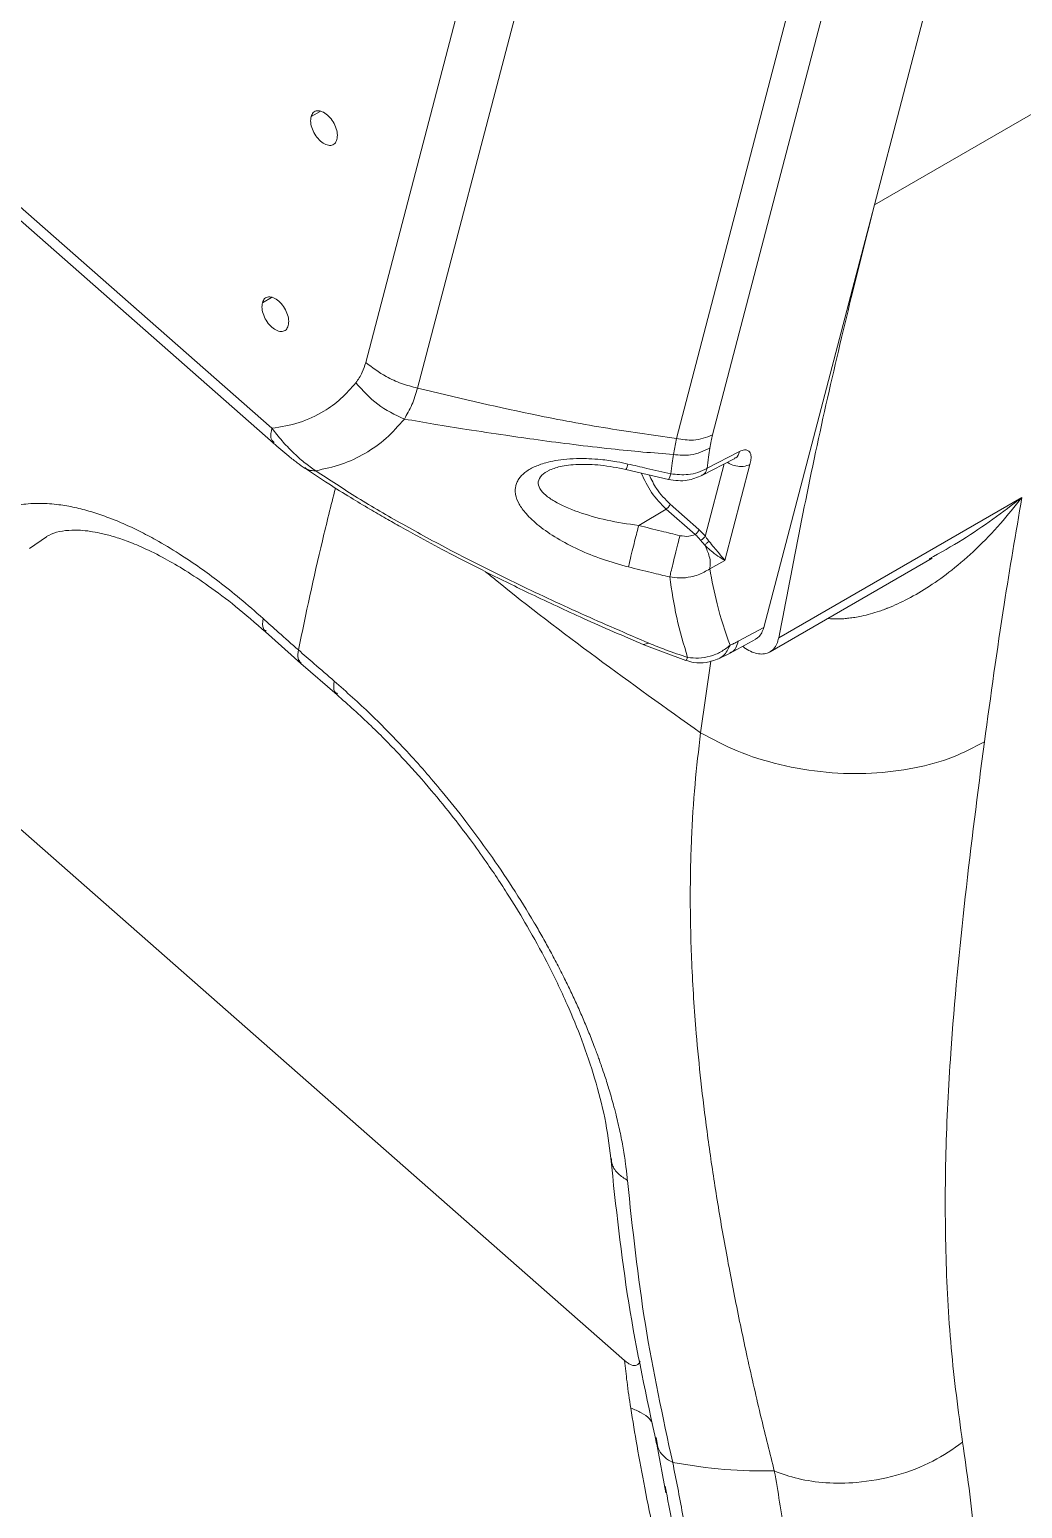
# Model space of a CAD drawing. Header units: millimetres. Extents: x 169 to 14583, y -399 to 10804.
# Drawn here: x 3519.8 to 3629.6, y 8742 to 8905.7 of the extents above; entities that cross this region are included whole.
import ezdxf

# ---------------------------------------------------------------- set-up
doc = ezdxf.new("R2010")
doc.units = ezdxf.units.MM
doc.header["$LTSCALE"] = 35

msp = doc.modelspace()

# ---------------------------------------------------------------- linework, layer by layer
at = {"color": 7, "linetype": 'Continuous', "lineweight": 18}
for p, q in [((3613.212, 8886.275), (3630.05, 8950.701)), ((3562.706, 8865.984), (3577.38, 8922.13)), ((3591.316, 8860.41), (3605.537, 8914.824)), ((3652.81, 8909.134), (3613.212, 8886.275)), ((3551.938, 8896.614), (3550.917, 8896.025)), ((3546.587, 8861.554), (3509.021, 8894.616)), ((3509.192, 8892.963), (3546.758, 8859.901)), ((3613.212, 8886.275), (3600.994, 8839.521)), ((3546.557, 8876.026), (3545.537, 8875.436)), ((3590.993, 8858.65), (3591.316, 8860.41)), ((3594.136, 8856.316), (3597.721, 8858.18)), ((3598.31, 8858.992), (3594.723, 8857.128)), ((3597.721, 8858.181), (3597.724, 8858.177)), ((3585.729, 8856.994), (3590.445, 8855.899)), ((3594.516, 8849.588), (3596.611, 8857.603)), ((3596.674, 8846.936), (3599.447, 8857.547)), ((3593.815, 8850.345), (3590.622, 8853.156)), ((3629.518, 8853.893), (3602.628, 8838.369)), ((3590.188, 8852.614), (3587.145, 8850.792)), ((3593.381, 8849.803), (3590.188, 8852.614)), ((3519.803, 8848.263), (3521.663, 8849.547)), ((3594.456, 8848.619), (3593.989, 8849.158)), ((3595.007, 8845.998), (3596.674, 8846.936)), ((3601.68, 8836.825), (3619.611, 8847.176)), ((3545.897, 8839.015), (3549.804, 8835.534)), ((3600.994, 8839.521), (3598.159, 8837.987)), ((3588.286, 8837.771), (3587.685, 8837.634)), ((3587.722, 8837.584), (3592.36, 8835.852)), ((3595.904, 8836.014), (3597.255, 8836.676)), ((3597.26, 8836.678), (3600.111, 8838.222)), ((3549.804, 8835.534), (3553.792, 8832.066)), ((3593.991, 8827.851), (3595.111, 8835.796)), ((3585.579, 8758.412), (3515.957, 8819.685)), ((3589.266, 8748.833), (3589.064, 8749.912)), ((3589.14, 8749.155), (3590.166, 8743.758))]:
    msp.add_line(p, q, dxfattribs=at)
at = {"color": 7, "linetype": 'Continuous', "lineweight": 18, "flags": 128}
for points in [[(3556.969, 8868.83), (3565.187, 8900.273), (3571.643, 8924.977)], [(3595.31, 8860.812), (3603.273, 8891.284), (3609.53, 8915.227)]]:
    msp.add_lwpolyline(points, dxfattribs=at)
at = {"color": 7, "linetype": 'Continuous', "lineweight": 18}
for points, knots in [([(3550.917, 8896.025), (3550.89, 8895.817), (3550.834, 8895.402), (3551.041, 8894.63), (3551.432, 8893.892), (3551.967, 8893.282), (3552.561, 8892.898), (3553.12, 8892.801), (3553.578, 8892.988), (3553.719, 8893.327), (3553.79, 8893.497)], [0, 0, 0, 0, 0.125, 0.25, 0.375, 0.5, 0.625, 0.75, 0.875, 1, 1, 1, 1]), ([(3553.79, 8893.497), (3553.818, 8893.704), (3553.873, 8894.12), (3553.667, 8894.892), (3553.276, 8895.63), (3552.74, 8896.24), (3552.146, 8896.624), (3551.588, 8896.721), (3551.13, 8896.534), (3550.988, 8896.195), (3550.917, 8896.025)], [0, 0, 0, 0, 0.125, 0.25, 0.375, 0.5, 0.625, 0.75, 0.875, 1, 1, 1, 1]), ([(3548.409, 8872.908), (3548.437, 8873.116), (3548.493, 8873.531), (3548.286, 8874.303), (3547.895, 8875.041), (3547.36, 8875.651), (3546.765, 8876.035), (3546.207, 8876.133), (3545.749, 8875.945), (3545.608, 8875.606), (3545.537, 8875.436)], [0, 0, 0, 0, 0.125, 0.25, 0.375, 0.5, 0.625, 0.75, 0.875, 1, 1, 1, 1]), ([(3545.537, 8875.436), (3545.509, 8875.229), (3545.454, 8874.813), (3545.66, 8874.041), (3546.051, 8873.303), (3546.587, 8872.693), (3547.181, 8872.309), (3547.739, 8872.212), (3548.197, 8872.399), (3548.339, 8872.738), (3548.409, 8872.908)], [0, 0, 0, 0, 0.125, 0.25, 0.375, 0.5, 0.625, 0.75, 0.875, 1, 1, 1, 1]), ([(3555.883, 8866.582), (3556.139, 8866.948), (3556.594, 8867.598), (3556.855, 8868.455), (3556.969, 8868.83)], [0, 0, 0, 0, 0.56219535, 1, 1, 1, 1]), ([(3562.706, 8865.984), (3562.109, 8866.144), (3560.906, 8866.467), (3558.885, 8867.37), (3557.694, 8868.278), (3556.969, 8868.83)], [0, 0, 0, 0, 0.2788895, 0.5614139, 1, 1, 1, 1]), ([(3546.587, 8861.554), (3547.615, 8861.721), (3549.67, 8862.054), (3552.184, 8863.259), (3554.274, 8864.757), (3555.346, 8865.974), (3555.883, 8866.582)], [0, 0, 0, 0, 0.2800186, 0.5598451, 0.7798199, 1, 1, 1, 1]), ([(3561.236, 8862.57), (3561.531, 8863.078), (3562.112, 8864.079), (3562.51, 8865.355), (3562.706, 8865.984)], [0, 0, 0, 0, 0.5069041, 1, 1, 1, 1]), ([(3591.316, 8860.41), (3588.62, 8860.796), (3583.229, 8861.567), (3573.666, 8863.375), (3566.861, 8864.995), (3562.706, 8865.984)], [0, 0, 0, 0, 0.28028298, 0.56055361, 1, 1, 1, 1]), ([(3546.832, 8859.977), (3546.686, 8860.127), (3546.372, 8860.45), (3546.512, 8861.168), (3546.587, 8861.554)], [0, 0, 0, 0, 0.46198494, 1, 1, 1, 1]), ([(3551.443, 8856.857), (3551.021, 8857.148), (3550.18, 8857.728), (3548.904, 8858.878), (3547.681, 8860.16), (3546.954, 8861.087), (3546.587, 8861.554)], [0, 0, 0, 0, 0.2499156, 0.4971852, 0.7461456, 1, 1, 1, 1]), ([(3590.993, 8858.65), (3589.867, 8858.737), (3587.571, 8858.916), (3583.9, 8859.286), (3580.033, 8859.734), (3576.15, 8860.241), (3572.201, 8860.802), (3568.36, 8861.389), (3564.621, 8861.994), (3562.322, 8862.385), (3561.236, 8862.57)], [0, 0, 0, 0, 0.1132772, 0.2310887, 0.3692558, 0.5024627, 0.6222055, 0.7674276, 0.8901259, 1, 1, 1, 1]), ([(3546.74, 8859.917), (3547.012, 8859.68), (3547.556, 8859.206), (3548.463, 8858.455), (3549.414, 8857.706), (3549.982, 8857.308), (3550.268, 8857.108)], [0, 0, 0, 0, 0.24696862, 0.49441892, 0.74521907, 1, 1, 1, 1]), ([(3595.31, 8860.812), (3594.633, 8860.553), (3593.424, 8860.089), (3591.96, 8860.312), (3591.316, 8860.41)], [0, 0, 0, 0, 0.56, 1, 1, 1, 1]), ([(3595.005, 8859.35), (3595.05, 8859.616), (3595.129, 8860.09), (3595.254, 8860.591), (3595.31, 8860.812)], [0, 0, 0, 0, 0.559867, 1, 1, 1, 1]), ([(3585.964, 8857.594), (3585.56, 8857.681), (3584.564, 8857.895), (3583.109, 8858.094), (3581.737, 8858.192), (3580.474, 8858.213), (3579.225, 8858.156), (3577.969, 8857.991), (3576.962, 8857.769), (3576.193, 8857.522), (3575.366, 8857.186), (3574.531, 8856.683), (3573.95, 8856.071), (3573.663, 8855.542), (3573.539, 8855.134), (3573.484, 8854.689), (3573.536, 8854.04), (3573.888, 8853.156), (3574.726, 8851.989), (3576.112, 8850.703), (3578.085, 8849.359), (3580.465, 8848.111), (3583.127, 8847.005), (3585.043, 8846.475), (3586.009, 8846.207)], [0, 0, 0, 0, 0.0341396, 0.0840036, 0.1210993, 0.1488396, 0.1909597, 0.2290788, 0.2627391, 0.2885003, 0.3103112, 0.3575301, 0.4021601, 0.4250831, 0.4483342, 0.4689892, 0.4962338, 0.5495224, 0.6041921, 0.6771166, 0.7563809, 0.8364139, 0.9175225, 1, 1, 1, 1]), ([(3590.684, 8856.51), (3590.736, 8856.905), (3590.828, 8857.611), (3590.943, 8858.333), (3590.993, 8858.65)], [0, 0, 0, 0, 0.5608355, 1, 1, 1, 1]), ([(3595.005, 8859.35), (3594.323, 8859.03), (3593.105, 8858.458), (3591.638, 8858.591), (3590.993, 8858.65)], [0, 0, 0, 0, 0.55981981, 1, 1, 1, 1]), ([(3594.723, 8857.128), (3594.768, 8857.538), (3594.849, 8858.27), (3594.957, 8859.02), (3595.005, 8859.35)], [0, 0, 0, 0, 0.5600766, 1, 1, 1, 1]), ([(3598.31, 8858.992), (3598.207, 8858.698), (3598.077, 8858.325), (3597.764, 8858.25), (3597.698, 8858.235)], [0, 0, 0, 0, 0.7899354, 1, 1, 1, 1]), ([(3599.447, 8857.547), (3599.493, 8857.736), (3599.596, 8858.162), (3599.573, 8858.755), (3599.299, 8859.109), (3598.85, 8859.208), (3598.495, 8859.066), (3598.31, 8858.992)], [0, 0, 0, 0, 0.1787457, 0.402065, 0.6722739, 0.8297178, 1, 1, 1, 1]), ([(3550.185, 8857.162), (3551.073, 8856.572), (3552.729, 8855.47), (3555.171, 8853.952), (3557.287, 8852.682), (3559.139, 8851.605), (3560.991, 8850.554), (3563.336, 8849.257), (3566.486, 8847.573), (3570.566, 8845.481), (3575.486, 8843.077), (3581.267, 8840.383), (3585.479, 8838.557), (3587.713, 8837.587)], [0, 0, 0, 0, 0.08399581, 0.15652809, 0.2176667, 0.2674687, 0.31354436, 0.37223797, 0.4600274, 0.56671886, 0.69228636, 0.83671525, 1, 1, 1, 1]), ([(3550.217, 8857.212), (3550.357, 8857.105), (3550.691, 8856.849), (3551.167, 8856.854), (3551.443, 8856.857)], [0, 0, 0, 0, 0.4187871, 1, 1, 1, 1]), ([(3588.286, 8837.771), (3585.765, 8838.856), (3580.725, 8841.024), (3573.401, 8844.46), (3566.827, 8847.766), (3561.043, 8850.912), (3555.992, 8853.855), (3552.959, 8855.856), (3551.443, 8856.857)], [0, 0, 0, 0, 0.1872074, 0.3742218, 0.5609806, 0.7075167, 0.8538423, 1, 1, 1, 1]), ([(3577.277, 8856.908), (3576.967, 8856.731), (3576.302, 8856.353), (3575.956, 8855.611), (3576.159, 8854.85), (3576.822, 8854.126), (3578.147, 8853.225), (3580.39, 8852.258), (3583.574, 8851.321), (3585.958, 8850.968), (3587.145, 8850.792)], [0, 0, 0, 0, 0.0728846, 0.1563638, 0.2427207, 0.3327458, 0.4256805, 0.6161614, 0.8089711, 1, 1, 1, 1]), ([(3577.191, 8856.886), (3577.585, 8857.042), (3578.439, 8857.381), (3580.518, 8857.599), (3583.014, 8857.525), (3584.796, 8857.177), (3585.728, 8856.994)], [0, 0, 0, 0, 0.2029922, 0.4398501, 0.7069366, 1, 1, 1, 1]), ([(3585.964, 8857.594), (3585.898, 8857.386), (3585.784, 8857.025), (3585.753, 8857.041), (3585.74, 8857.048)], [0, 0, 0, 0, 0.5759991, 1, 1, 1, 1]), ([(3590.684, 8856.51), (3589.803, 8856.712), (3588.229, 8857.073), (3586.656, 8857.435), (3585.964, 8857.594)], [0, 0, 0, 0, 0.5599924, 1, 1, 1, 1]), ([(3587.431, 8856.599), (3587.778, 8855.853), (3588.488, 8854.327), (3589.613, 8853.193), (3590.188, 8852.614)], [0, 0, 0, 0, 0.48901882, 1, 1, 1, 1]), ([(3590.622, 8853.156), (3590.085, 8853.691), (3589.154, 8854.62), (3588.565, 8855.866), (3588.315, 8856.394)], [0, 0, 0, 0, 0.5771475, 1, 1, 1, 1]), ([(3590.424, 8855.904), (3590.786, 8855.84), (3591.483, 8855.717), (3592.787, 8855.775), (3593.623, 8856.112), (3594.155, 8856.326)], [0, 0, 0, 0, 0.2829354, 0.54437721, 1, 1, 1, 1]), ([(3590.45, 8855.922), (3590.451, 8855.914), (3590.453, 8855.845), (3590.534, 8856.04), (3590.635, 8856.356), (3590.684, 8856.51)], [0, 0, 0, 0, 0.0636141, 0.5469056, 1, 1, 1, 1]), ([(3594.723, 8857.128), (3594.389, 8856.958), (3593.752, 8856.634), (3592.374, 8856.34), (3591.336, 8856.444), (3590.684, 8856.51)], [0, 0, 0, 0, 0.2907542, 0.5546809, 1, 1, 1, 1]), ([(3594.109, 8856.354), (3594.222, 8856.408), (3594.51, 8856.547), (3594.642, 8856.908), (3594.723, 8857.128)], [0, 0, 0, 0, 0.3914922, 1, 1, 1, 1]), ([(3599.447, 8857.547), (3599.214, 8857.456), (3598.746, 8857.273), (3597.933, 8857.339), (3597.314, 8857.531), (3597.051, 8857.72), (3596.96, 8857.785)], [0, 0, 0, 0, 0.3127001, 0.62540021, 0.87182883, 1, 1, 1, 1]), ([(3549.524, 8837.026), (3550.36, 8841.022), (3551.591, 8846.908), (3553.129, 8852.978), (3553.623, 8854.928)], [0, 0, 0, 0, 0.67888833, 1, 1, 1, 1]), ([(3545.614, 8840.509), (3544.76, 8841.262), (3543.137, 8842.691), (3540.808, 8844.539), (3538.562, 8846.193), (3536.224, 8847.764), (3533.996, 8849.098), (3531.943, 8850.184), (3530.138, 8851.031), (3528.335, 8851.759), (3526.542, 8852.359), (3524.77, 8852.818), (3522.897, 8853.146), (3520.909, 8853.289), (3518.811, 8853.158), (3516.732, 8852.674), (3514.643, 8851.726), (3512.703, 8850.193), (3511.014, 8848.055), (3510.243, 8846.198), (3509.858, 8845.269)], [0, 0, 0, 0, 0.053438, 0.1014925, 0.1456631, 0.1946755, 0.2499349, 0.2893679, 0.3297521, 0.3710864, 0.4133702, 0.4566025, 0.5007829, 0.555861, 0.6157286, 0.6803825, 0.7498204, 0.8332517, 0.9166422, 1, 1, 1, 1]), ([(3590.622, 8853.156), (3590.602, 8853.102), (3590.563, 8852.996), (3590.442, 8852.831), (3590.311, 8852.698), (3590.229, 8852.642), (3590.188, 8852.614)], [0, 0, 0, 0, 0.2796316, 0.5592632, 0.7796316, 1, 1, 1, 1]), ([(3608.03, 8840.49), (3608.458, 8840.468), (3609.055, 8840.437), (3609.843, 8840.484), (3610.423, 8840.539), (3611.08, 8840.631), (3612.213, 8840.844), (3613.312, 8841.151), (3614.197, 8841.466), (3614.473, 8841.571), (3614.582, 8841.613), (3615.404, 8841.934), (3617.015, 8842.677), (3619.387, 8844.083), (3621.918, 8845.921), (3624.551, 8848.229), (3627.153, 8850.915), (3628.742, 8852.915), (3629.518, 8853.893)], [0, 0, 0, 0, 0.0488436, 0.067959, 0.0901675, 0.1154783, 0.1439079, 0.2222763, 0.2460579, 0.2516879, 0.2561667, 0.2594933, 0.353049, 0.4594383, 0.5752645, 0.7104512, 0.8585517, 1, 1, 1, 1]), ([(3629.518, 8853.893), (3627.39, 8852.282), (3624.145, 8849.825), (3620.514, 8847.796), (3619.263, 8847.098)], [0, 0, 0, 0, 0.6555163, 1, 1, 1, 1]), ([(3625.369, 8826.842), (3626.07, 8831.936), (3627.321, 8841.031), (3628.846, 8849.963), (3629.518, 8853.893)], [0, 0, 0, 0, 0.5599843, 1, 1, 1, 1]), ([(3521.636, 8849.565), (3522.004, 8849.742), (3522.748, 8850.099), (3524.027, 8850.279), (3525.288, 8850.288), (3526.442, 8850.172), (3527.619, 8849.964), (3528.936, 8849.632), (3530.533, 8849.106), (3532.482, 8848.305), (3534.664, 8847.216), (3537.084, 8845.803), (3539.686, 8844.065), (3542.666, 8841.834), (3544.785, 8839.985), (3545.898, 8839.014)], [0, 0, 0, 0, 0.0925732, 0.1872741, 0.263159, 0.3199374, 0.3688616, 0.4247678, 0.4877902, 0.5581322, 0.642243, 0.7167808, 0.8012085, 0.8955942, 1, 1, 1, 1]), ([(3587.145, 8850.792), (3587.083, 8850.55), (3586.951, 8850.041), (3586.698, 8849.038), (3586.42, 8847.922), (3586.163, 8846.865), (3586.058, 8846.418), (3586.009, 8846.207)], [0, 0, 0, 0, 0.1729902, 0.3646329, 0.5649889, 0.7942802, 1, 1, 1, 1]), ([(3587.145, 8850.792), (3587.985, 8850.583), (3589.502, 8850.206), (3591.021, 8849.833), (3591.699, 8849.667)], [0, 0, 0, 0, 0.5536147, 1, 1, 1, 1]), ([(3591.699, 8849.667), (3592.036, 8849.619), (3592.646, 8849.531), (3593.154, 8849.719), (3593.381, 8849.803)], [0, 0, 0, 0, 0.5537423, 1, 1, 1, 1]), ([(3593.815, 8850.345), (3593.796, 8850.294), (3593.758, 8850.187), (3593.636, 8850.02), (3593.502, 8849.885), (3593.42, 8849.83), (3593.381, 8849.803)], [0, 0, 0, 0, 0.270591, 0.5623441, 0.7894069, 1, 1, 1, 1]), ([(3593.381, 8849.803), (3593.5, 8849.694), (3593.714, 8849.499), (3593.905, 8849.262), (3593.989, 8849.158)], [0, 0, 0, 0, 0.5599402, 1, 1, 1, 1]), ([(3594.516, 8849.588), (3594.381, 8849.755), (3594.158, 8850.03), (3593.912, 8850.256), (3593.815, 8850.345)], [0, 0, 0, 0, 0.6049911, 1, 1, 1, 1]), ([(3590.585, 8845.098), (3590.626, 8845.274), (3590.713, 8845.643), (3590.924, 8846.521), (3591.189, 8847.609), (3591.473, 8848.764), (3591.626, 8849.377), (3591.699, 8849.667)], [0, 0, 0, 0, 0.1737492, 0.3656703, 0.5658495, 0.7946605, 1, 1, 1, 1]), ([(3593.989, 8849.158), (3594.042, 8849.191), (3594.151, 8849.26), (3594.315, 8849.388), (3594.442, 8849.504), (3594.492, 8849.56), (3594.516, 8849.588)], [0, 0, 0, 0, 0.2700711, 0.561343, 0.7885515, 1, 1, 1, 1]), ([(3594.931, 8849.034), (3594.892, 8849.007), (3594.81, 8848.95), (3594.671, 8848.832), (3594.547, 8848.716), (3594.486, 8848.651), (3594.456, 8848.619)], [0, 0, 0, 0, 0.2725237, 0.5618495, 0.7874765, 1, 1, 1, 1]), ([(3595.007, 8845.998), (3595.036, 8846.198), (3595.095, 8846.608), (3594.966, 8847.519), (3594.649, 8848.201), (3594.456, 8848.619)], [0, 0, 0, 0, 0.2692022, 0.5532577, 1, 1, 1, 1]), ([(3594.456, 8848.619), (3594.588, 8848.49), (3594.949, 8848.139), (3595.604, 8847.611), (3596.229, 8847.186), (3596.549, 8847.006), (3596.674, 8846.936)], [0, 0, 0, 0, 0.1472906, 0.4036831, 0.7665752, 1, 1, 1, 1]), ([(3594.931, 8849.034), (3594.852, 8849.136), (3594.71, 8849.316), (3594.575, 8849.505), (3594.516, 8849.588)], [0, 0, 0, 0, 0.5630507, 1, 1, 1, 1]), ([(3596.674, 8846.936), (3596.466, 8847.192), (3596.153, 8847.576), (3595.499, 8848.335), (3595.12, 8848.802), (3594.931, 8849.034)], [0, 0, 0, 0, 0.5034356, 0.753772, 1, 1, 1, 1]), ([(3593.991, 8827.851), (3590.134, 8830.612), (3582.418, 8836.132), (3574.559, 8842.128), (3570.593, 8845.371), (3570.225, 8845.671)], [0, 0, 0, 0, 0.4757356, 0.9514712, 1, 1, 1, 1]), ([(3586.009, 8846.207), (3586.863, 8845.999), (3588.387, 8845.627), (3589.913, 8845.26), (3590.585, 8845.098)], [0, 0, 0, 0, 0.5600469, 1, 1, 1, 1]), ([(3590.585, 8845.098), (3590.949, 8845.05), (3591.731, 8844.946), (3592.806, 8845.064), (3593.96, 8845.373), (3594.599, 8845.755), (3595.007, 8845.998)], [0, 0, 0, 0, 0.2324395, 0.4981321, 0.6796307, 1, 1, 1, 1]), ([(3592.56, 8836.202), (3592.121, 8837.641), (3591.267, 8840.438), (3590.808, 8843.575), (3590.585, 8845.098)], [0, 0, 0, 0, 0.514281, 1, 1, 1, 1]), ([(3597.245, 8837.541), (3596.73, 8839.038), (3595.812, 8841.709), (3595.253, 8844.688), (3595.007, 8845.998)], [0, 0, 0, 0, 0.5604697, 1, 1, 1, 1]), ([(3545.614, 8840.509), (3545.558, 8840.07), (3545.474, 8839.41), (3545.85, 8839.181), (3545.976, 8839.104)], [0, 0, 0, 0, 0.6651571, 1, 1, 1, 1]), ([(3549.524, 8837.026), (3548.791, 8837.674), (3547.48, 8838.831), (3546.184, 8839.996), (3545.614, 8840.509)], [0, 0, 0, 0, 0.559999, 1, 1, 1, 1]), ([(3598.636, 8837.423), (3598.746, 8837.336), (3599.095, 8837.06), (3599.698, 8836.775), (3600.404, 8836.568), (3601.054, 8836.567), (3601.626, 8836.753), (3602.091, 8837.131), (3602.45, 8837.66), (3602.569, 8838.134), (3602.628, 8838.369)], [0, 0, 0, 0, 0.06220422, 0.19688347, 0.33152764, 0.46460502, 0.59758145, 0.73204111, 0.86666338, 1, 1, 1, 1]), ([(3600.071, 8838.223), (3600.191, 8838.294), (3600.626, 8838.554), (3600.839, 8839.114), (3600.994, 8839.521)], [0, 0, 0, 0, 0.2746317, 1, 1, 1, 1]), ([(3549.824, 8835.554), (3549.686, 8835.714), (3549.402, 8836.043), (3549.483, 8836.693), (3549.524, 8837.026)], [0, 0, 0, 0, 0.4880294, 1, 1, 1, 1]), ([(3553.492, 8833.576), (3552.748, 8834.218), (3551.418, 8835.364), (3550.103, 8836.518), (3549.524, 8837.026)], [0, 0, 0, 0, 0.5600005, 1, 1, 1, 1]), ([(3592.56, 8836.202), (3591.742, 8836.474), (3590.288, 8836.957), (3588.895, 8837.524), (3588.286, 8837.771)], [0, 0, 0, 0, 0.5629181, 1, 1, 1, 1]), ([(3592.56, 8836.202), (3592.965, 8836.155), (3593.787, 8836.059), (3595.057, 8836.287), (3596.26, 8836.765), (3596.92, 8837.285), (3597.245, 8837.541)], [0, 0, 0, 0, 0.2459028, 0.5, 0.7540972, 1, 1, 1, 1]), ([(3595.966, 8836.042), (3596.159, 8836.152), (3596.708, 8836.465), (3597.033, 8837.117), (3597.245, 8837.541)], [0, 0, 0, 0, 0.3499219, 1, 1, 1, 1]), ([(3598.159, 8837.987), (3597.996, 8837.485), (3597.8, 8836.884), (3597.305, 8836.765), (3597.223, 8836.745)], [0, 0, 0, 0, 0.8343324, 1, 1, 1, 1]), ([(3598.159, 8837.987), (3597.986, 8837.896), (3597.677, 8837.733), (3597.377, 8837.6), (3597.245, 8837.541)], [0, 0, 0, 0, 0.5599495, 1, 1, 1, 1]), ([(3592.372, 8835.879), (3592.664, 8835.788), (3593.383, 8835.564), (3594.648, 8835.578), (3595.525, 8835.887), (3595.979, 8836.047)], [0, 0, 0, 0, 0.24782, 0.6104741, 1, 1, 1, 1]), ([(3592.376, 8835.896), (3592.382, 8835.885), (3592.399, 8835.85), (3592.495, 8836.059), (3592.56, 8836.202)], [0, 0, 0, 0, 0.31808576, 1, 1, 1, 1]), ([(3553.492, 8833.576), (3553.434, 8833.128), (3553.347, 8832.457), (3553.725, 8832.246), (3553.85, 8832.176)], [0, 0, 0, 0, 0.6690041, 1, 1, 1, 1]), ([(3585.9, 8778.344), (3585.894, 8778.421), (3585.877, 8778.609), (3585.844, 8778.949), (3585.798, 8779.365), (3585.738, 8779.855), (3585.656, 8780.472), (3585.543, 8781.241), (3585.393, 8782.132), (3585.218, 8783.056), (3585.023, 8783.99), (3584.85, 8784.746), (3584.651, 8785.575), (3584.361, 8786.711), (3583.932, 8788.224), (3583.464, 8789.714), (3583.096, 8790.809), (3582.861, 8791.482), (3582.604, 8792.198), (3582.233, 8793.199), (3581.666, 8794.644), (3581.021, 8796.192), (3580.354, 8797.705), (3579.67, 8799.182), (3578.932, 8800.703), (3578.142, 8802.259), (3577.299, 8803.845), (3576.453, 8805.37), (3575.119, 8807.682), (3573.228, 8810.746), (3570.696, 8814.489), (3568.097, 8818.02), (3565.064, 8821.83), (3561.552, 8825.841), (3557.549, 8829.965), (3554.837, 8832.379), (3553.492, 8833.576)], [0, 0, 0, 0, 0.0045987, 0.0113405, 0.0203183, 0.0292363, 0.0401752, 0.0563152, 0.0736545, 0.090981, 0.1082952, 0.1255967, 0.1325324, 0.1534915, 0.1871171, 0.213174, 0.2318166, 0.2441724, 0.2479924, 0.2687632, 0.2955952, 0.3217165, 0.3471268, 0.3718262, 0.3958145, 0.423173, 0.4495433, 0.4749254, 0.4993188, 0.5652341, 0.6290112, 0.6906477, 0.7501407, 0.8347459, 0.9180347, 1, 1, 1, 1]), ([(3553.77, 8832.085), (3555.037, 8830.958), (3557.454, 8828.805), (3560.839, 8825.333), (3563.797, 8822.022), (3566.329, 8818.938), (3568.453, 8816.158), (3570.192, 8813.73), (3571.634, 8811.605), (3573.164, 8809.236), (3574.987, 8806.221), (3577.164, 8802.25), (3579.194, 8798.021), (3580.96, 8793.711), (3582.383, 8789.487), (3583.527, 8785.058), (3583.875, 8782.26), (3584.056, 8780.805)], [0, 0, 0, 0, 0.0826918, 0.1578674, 0.2254788, 0.2854894, 0.3378735, 0.3826136, 0.419699, 0.45364, 0.5105186, 0.5812708, 0.6657646, 0.7380758, 0.8179457, 0.9052849, 1, 1, 1, 1]), ([(3602.145, 8746.19), (3601.657, 8748.14), (3600.619, 8752.285), (3599.172, 8758.61), (3597.81, 8765.088), (3596.613, 8771.413), (3595.572, 8777.617), (3594.702, 8783.58), (3594.014, 8789.214), (3593.409, 8795.436), (3592.972, 8802.17), (3592.803, 8809.343), (3592.937, 8815.94), (3593.308, 8822.062), (3593.768, 8825.961), (3593.991, 8827.851)], [0, 0, 0, 0, 0.0760812, 0.1616656, 0.2418431, 0.3204312, 0.3971445, 0.4702849, 0.5378442, 0.6010999, 0.6944379, 0.7793906, 0.8580519, 0.9312057, 1, 1, 1, 1]), ([(3625.369, 8826.842), (3624.233, 8826.251), (3621.898, 8825.036), (3617.636, 8823.863), (3612.9, 8823.269), (3607.824, 8823.38), (3602.767, 8824.23), (3598.009, 8825.713), (3595.306, 8827.151), (3593.991, 8827.851)], [0, 0, 0, 0, 0.13240184, 0.27196355, 0.41630734, 0.56249624, 0.7141487, 0.86091771, 1, 1, 1, 1]), ([(3622.95, 8749.364), (3622.487, 8752.827), (3621.561, 8759.744), (3621.018, 8770.477), (3621.026, 8781.37), (3621.691, 8794.478), (3623.162, 8809.766), (3624.633, 8821.152), (3625.369, 8826.842)], [0, 0, 0, 0, 0.1408703, 0.2814263, 0.4216432, 0.5615384, 0.7808991, 1, 1, 1, 1]), ([(3624.125, 8628.083), (3624.603, 8628.064), (3627.685, 8627.939), (3633.008, 8628.749), (3639.987, 8630.559), (3646.414, 8633.507), (3652.264, 8637.451), (3657.48, 8642.38), (3662.015, 8648.238), (3665.822, 8654.984), (3668.871, 8662.546), (3671.135, 8670.854), (3672.585, 8679.84), (3673.216, 8689.413), (3673.022, 8699.488), (3671.997, 8709.974), (3670.159, 8720.771), (3667.523, 8731.781), (3664.106, 8742.903), (3659.953, 8754.038), (3655.075, 8765.067), (3650.187, 8774.806), (3646.69, 8780.69), (3645.269, 8783.082)], [0, 0, 0, 0, 0.0092254, 0.0595575, 0.1098901, 0.1602222, 0.2105543, 0.2608869, 0.311219, 0.3615511, 0.4118838, 0.4622159, 0.512548, 0.5628806, 0.6132127, 0.6635448, 0.7138774, 0.7642095, 0.8145417, 0.8648743, 0.9152064, 0.9655385, 1, 1, 1, 1]), ([(3584.056, 8780.804), (3584.628, 8775.437), (3585.774, 8764.703), (3588.014, 8754.353), (3589.134, 8749.178)], [0, 0, 0, 0, 0.4999913, 1, 1, 1, 1]), ([(3585.9, 8778.344), (3585.55, 8778.571), (3584.818, 8779.045), (3584.189, 8779.929), (3584.138, 8780.56), (3584.118, 8780.814)], [0, 0, 0, 0, 0.3548606, 0.7409549, 1, 1, 1, 1]), ([(3590.907, 8747.127), (3589.813, 8752.184), (3587.604, 8762.395), (3586.472, 8772.995), (3585.9, 8778.344)], [0, 0, 0, 0, 0.4952866, 1, 1, 1, 1]), ([(3587.321, 8758.356), (3587.216, 8758.161), (3587.068, 8757.884), (3586.661, 8757.826), (3586.337, 8757.898), (3585.969, 8758.09), (3585.71, 8758.303), (3585.579, 8758.412)], [0, 0, 0, 0, 0.390275, 0.5539798, 0.7036107, 0.8491059, 1, 1, 1, 1]), ([(3586.264, 8753.157), (3586.121, 8754.122), (3585.86, 8755.887), (3585.666, 8757.625), (3585.579, 8758.412)], [0, 0, 0, 0, 0.547268, 1, 1, 1, 1]), ([(3593.623, 8719.057), (3592.986, 8721.593), (3591.79, 8726.353), (3590.197, 8733.093), (3588.891, 8738.989), (3587.83, 8744.201), (3586.965, 8748.832), (3586.491, 8751.755), (3586.264, 8753.157)], [0, 0, 0, 0, 0.22119, 0.4150205, 0.5895636, 0.7386509, 0.87473, 1, 1, 1, 1]), ([(3588.691, 8751.423), (3588.584, 8751.613), (3588.328, 8752.069), (3587.484, 8752.659), (3586.667, 8752.992), (3586.264, 8753.157)], [0, 0, 0, 0, 0.26629823, 0.63734436, 1, 1, 1, 1]), ([(3590.907, 8747.127), (3590.6, 8747.309), (3589.977, 8747.678), (3589.219, 8748.607), (3589.123, 8749.42), (3589.064, 8749.912)], [0, 0, 0, 0, 0.2773079, 0.5620757, 1, 1, 1, 1]), ([(3622.95, 8749.364), (3621.898, 8748.63), (3619.738, 8747.123), (3615.653, 8745.59), (3611.565, 8744.84), (3607.871, 8744.816), (3604.765, 8745.247), (3603, 8745.882), (3602.145, 8746.19)], [0, 0, 0, 0, 0.1820779, 0.3739427, 0.5688276, 0.7193996, 0.8639621, 1, 1, 1, 1]), ([(3625.491, 8716.511), (3625.435, 8719.507), (3625.327, 8725.345), (3624.869, 8732.78), (3624.303, 8739.027), (3623.699, 8744.282), (3623.198, 8747.68), (3622.95, 8749.364)], [0, 0, 0, 0, 0.2578265, 0.5024614, 0.6671512, 0.8350214, 1, 1, 1, 1]), ([(3602.145, 8746.19), (3600.321, 8746.194), (3596.671, 8746.203), (3592.829, 8746.819), (3590.907, 8747.127)], [0, 0, 0, 0, 0.4999181, 1, 1, 1, 1]), ([(3593.623, 8719.057), (3593.598, 8721.895), (3593.55, 8727.572), (3592.919, 8734.98), (3592.044, 8741.515), (3591.286, 8745.256), (3590.907, 8747.127)], [0, 0, 0, 0, 0.27973814, 0.55964172, 0.77973634, 1, 1, 1, 1]), ([(3604.194, 8716.565), (3604.278, 8719.201), (3604.445, 8724.477), (3604.071, 8732.042), (3603.337, 8739.336), (3602.543, 8743.904), (3602.145, 8746.19)], [0, 0, 0, 0, 0.2493129, 0.4990722, 0.7492722, 1, 1, 1, 1]), ([(3593.623, 8719.057), (3593.255, 8722.691), (3592.523, 8729.931), (3591.252, 8738.39), (3590.352, 8743.08), (3590.077, 8744.511)], [0, 0, 0, 0, 0.4118388, 0.8205572, 1, 1, 1, 1])]:
    msp.add_open_spline(points, degree=3, knots=knots, dxfattribs=at)
for points in [[(3602.628, 8838.369), (3604.193, 8846.52), (3607.325, 8862.821), (3611.25, 8878.457), (3613.212, 8886.275)], [(3561.236, 8862.57), (3560.21, 8863.053), (3558.157, 8864.018), (3556.641, 8865.727), (3555.883, 8866.582)], [(3551.443, 8856.857), (3552.407, 8857.061), (3554.334, 8857.47), (3556.922, 8858.709), (3559.275, 8860.353), (3560.583, 8861.831), (3561.236, 8862.57)]]:
    msp.add_open_spline(points, degree=3, dxfattribs=at)

doc.saveas('drawing.dxf')
